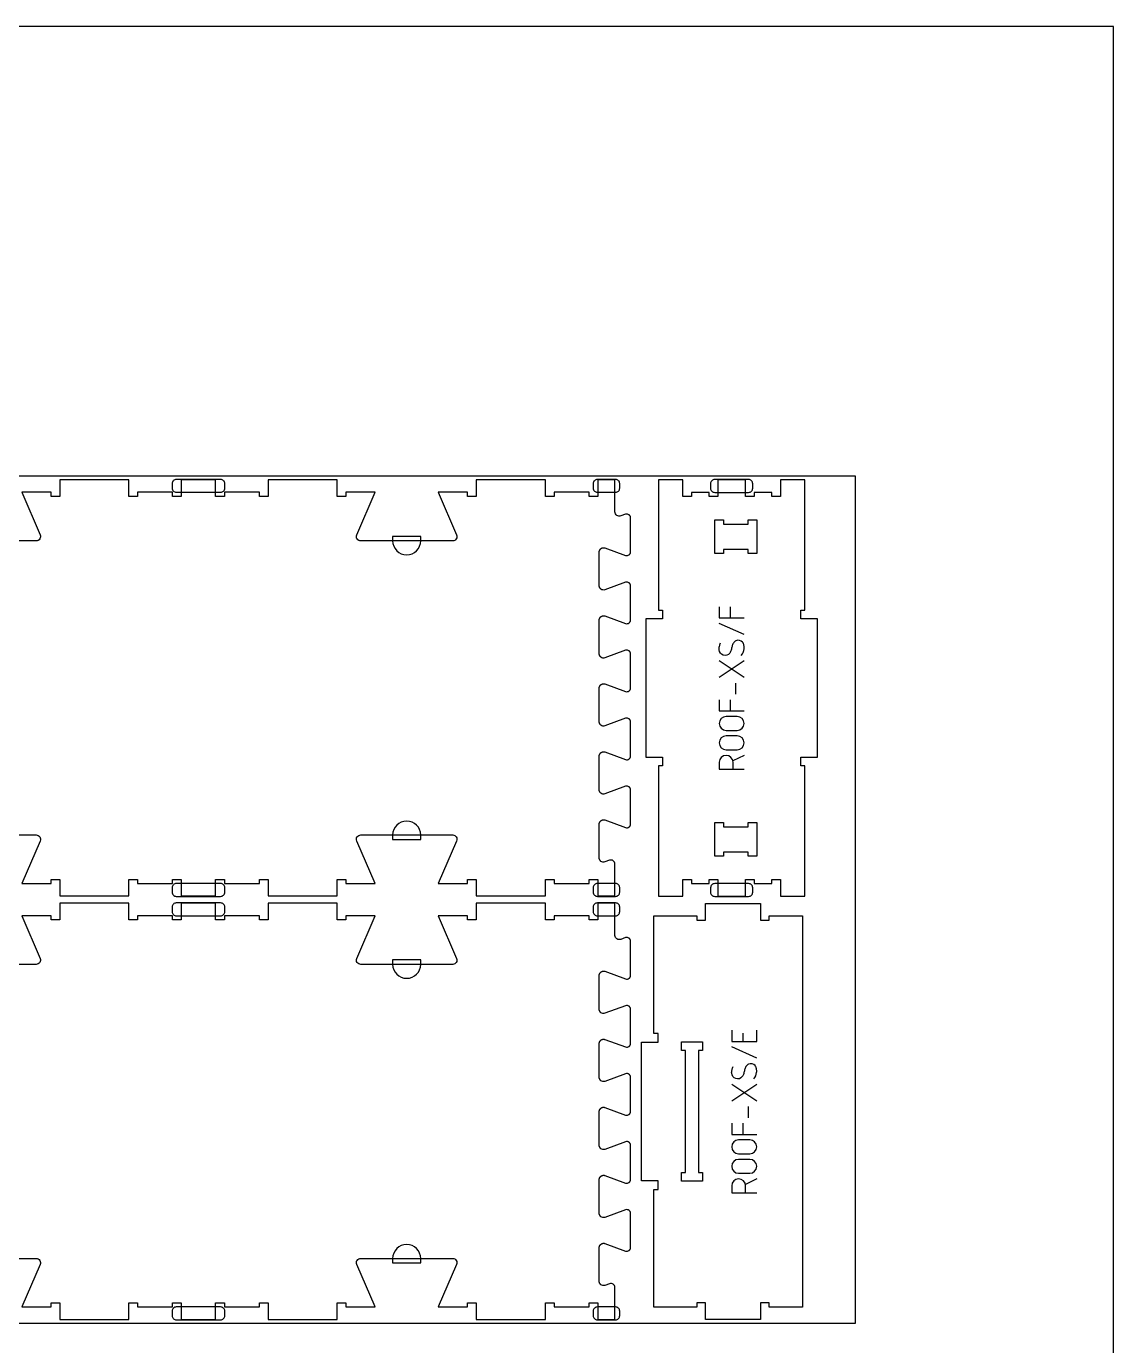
# Model space of a CAD drawing. Extents: x 0 to 12757, y 0 to 30003.
# Drawn here: x 1617 to 3183, y 11963 to 13864 of the extents above; entities that cross this region are included whole.
import ezdxf

# ---------------------------------------------------------------- set-up
doc = ezdxf.new("R2010")
doc.units = 0
for name, color, linetype in [('0_SHEET_SPRUCEPLY_2440X122', 1, 'CONTINUOUS'), ('1_ANYTOOL_1MMDEEP_LABELS_S', 2, 'CONTINUOUS'), ('3_ANYTOOL_CUTTHROUGH_INSID', 4, 'CONTINUOUS'), ('4_ANYTOOL_CUTTHROUGH_OUTSI', 5, 'CONTINUOUS'), ('5_ANYTOOL_HALF_MILL_9MM_IN', 70, 'CONTINUOUS'), ('DONOTCUT', 7, 'CONTINUOUS')]:
    doc.layers.add(name, color=color, linetype=linetype)

msp = doc.modelspace()

# ---------------------------------------------------------------- linework, layer by layer
at = {"layer": '0_SHEET_SPRUCEPLY_2440X122'}
msp.add_lwpolyline([(371.7, 13215.6), (371.7, 11995.6), (2811.7, 11995.6), (2811.7, 13215.6)], close=True, dxfattribs=at)
at = {"layer": '1_ANYTOOL_1MMDEEP_LABELS_S', "color": 2}
for points in [[(2615, 13027.5), (2615, 13011.5), (2651, 13011.5)], [(2631, 13027.5), (2631, 13011.5)], [(2651, 12987.5), (2615, 13003.5)], [(2651, 12925.5), (2615, 12949.5)], [(2651, 12949.5), (2615, 12925.5)], [(2639, 12901.5), (2639, 12917.5)], [(2615, 12893.5), (2615, 12877.5), (2651, 12877.5)], [(2631, 12893.5), (2631, 12877.5)], [(2651, 12813.5), (2634.8, 12805.4)], [(2633.1, 12417.5), (2633.1, 12401.5), (2669.1, 12401.5), (2669.1, 12417.5)], [(2649.1, 12413.5), (2649.1, 12401.5)], [(2669.1, 12377.5), (2633.1, 12393.5)], [(2669.1, 12339.5), (2633.1, 12315.5)], [(2669.1, 12315.5), (2633.1, 12339.5)], [(2657.1, 12291.5), (2657.1, 12307.5)], [(2633.1, 12283.5), (2633.1, 12267.5), (2669.1, 12267.5)], [(2649.1, 12283.5), (2649.1, 12267.5)], [(2669.1, 12203.5), (2652.9, 12195.4)]]:
    msp.add_lwpolyline(points, dxfattribs=at)
for points in [[(2647, 12957.5, 0.136555), (2650.9, 12966.8, 0.071716), (2650.8, 12971.9, 0.133522), (2648.7, 12976.5, 0.344001), (2639.3, 12978.6, 0.153745), (2635.5, 12975.1, 0.071568), (2633.7, 12970.4, -0.00912), (2632.4, 12965.2, -0.090615), (2630.2, 12960.7, -0.340346), (2620.9, 12957.9, -0.284273), (2615, 12965.6, -0.092596), (2615.5, 12970.6, -0.017533), (2617, 12975.5)], [(2635, 12793.5), (2635, 12803.5, 1), (2615, 12803.5), (2615, 12793.5), (2651, 12793.5)], [(2665.1, 12347.5, 0.136555), (2669, 12356.8, 0.071716), (2668.9, 12361.9, 0.133522), (2666.8, 12366.5, 0.344001), (2657.4, 12368.6, 0.153745), (2653.6, 12365.1, 0.071568), (2651.8, 12360.4, -0.00912), (2650.5, 12355.2, -0.090615), (2648.3, 12350.7, -0.340346), (2639, 12347.9, -0.284273), (2633.1, 12355.6, -0.092596), (2633.6, 12360.6, -0.017533), (2635.1, 12365.5)], [(2653.1, 12183.5), (2653.1, 12193.5, 1), (2633.1, 12193.5), (2633.1, 12183.5), (2669.1, 12183.5)]]:
    msp.add_lwpolyline(points, format="xyb", dxfattribs=at)
for points in [[(2641, 12849.5, 1), (2641, 12869.5), (2625, 12869.5, 1), (2625, 12849.5)], [(2641, 12821.5, 1), (2641, 12841.5), (2625, 12841.5, 1), (2625, 12821.5)], [(2659.1, 12239.5, 1), (2659.1, 12259.5), (2643.1, 12259.5, 1), (2643.1, 12239.5)], [(2659.1, 12211.5, 1), (2659.1, 12231.5), (2643.1, 12231.5, 1), (2643.1, 12211.5)]]:
    msp.add_lwpolyline(points, format="xyb", close=True, dxfattribs=at)
at = {"layer": '3_ANYTOOL_CUTTHROUGH_INSID', "color": 4}
for points in [[(2656.8, 13152.6), (2669.3, 13152.6), (2669.3, 13104.1), (2656.8, 13104.1), (2656.8, 13110.1), (2621.3, 13110.1), (2621.3, 13104.1), (2608.8, 13104.1), (2608.8, 13152.6), (2621.3, 13152.6), (2621.3, 13146.6), (2656.8, 13146.6)], [(2656.8, 12674.1), (2621.3, 12674.1), (2621.3, 12668.1), (2608.8, 12668.1), (2608.8, 12716.6), (2621.3, 12716.6), (2621.3, 12710.6), (2656.8, 12710.6), (2656.8, 12716.6), (2669.3, 12716.6), (2669.3, 12668.1), (2656.8, 12668.1)], [(2560.6, 12200.5), (2560.6, 12212.8), (2566.6, 12212.8), (2566.6, 12388.3), (2560.6, 12388.3), (2560.6, 12400.8), (2591.1, 12400.8), (2591.1, 12388.3), (2585.1, 12388.3), (2585.1, 12212.8), (2591.1, 12212.8), (2591.1, 12200.3), (2560.6, 12200.3)]]:
    msp.add_lwpolyline(points, close=True, dxfattribs=at)
at = {"layer": '4_ANYTOOL_CUTTHROUGH_OUTSI', "color": 5}
for points in [[(1498.6, 12698.9), (1631, 12698.9, -0.539734), (1636.7, 12690.1), (1610.2, 12628.9), (1652.5, 12628.9), (1652.5, 12634.9), (1665, 12634.9), (1665, 12610.9), (1715.1, 12610.9), (1764.6, 12610.9), (1764.6, 12634.9), (1777.1, 12634.9), (1777.1, 12628.9), (1827.6, 12628.9), (1827.6, 12634.9), (1840.1, 12634.9), (1840.1, 12610.9), (1889.6, 12610.9), (1889.6, 12634.9), (1902.1, 12634.9), (1902.1, 12628.9), (1952.6, 12628.9), (1952.6, 12634.9), (1965.1, 12634.9), (1965.1, 12610.9), (2015.1, 12610.9), (2064.6, 12610.9), (2064.6, 12634.9), (2077.1, 12634.9), (2077.1, 12628.9), (2119.5, 12628.9), (2092.9, 12690.1), (2092.9, 12690.1, -0.539734), (2098.7, 12698.9), (2231.1, 12698.9, -0.539734), (2236.8, 12690.1), (2210.3, 12628.9), (2252.6, 12628.9), (2252.6, 12634.9), (2265.1, 12634.9), (2265.1, 12610.9), (2315.2, 12610.9), (2364.9, 12610.9), (2364.9, 12634.9), (2377.4, 12634.9), (2377.4, 12628.9), (2427.9, 12628.9), (2427.9, 12634.9), (2440.4, 12634.9), (2440.4, 12610.9), (2464.9, 12610.9), (2464.9, 12657), (2464.9, 12657, 0.522087), (2457.2, 12662.4), (2450.4, 12659.9), (2450.4, 12659.9), (2450.4, 12659.9, -0.237079), (2444.8, 12660.8), (2444.7, 12661), (2444.6, 12661.1), (2444.4, 12661.2), (2444.3, 12661.3), (2444.2, 12661.4), (2444, 12661.6), (2443.9, 12661.7), (2443.8, 12661.8), (2443.7, 12662), (2443.6, 12662.1), (2443.5, 12662.3), (2443.4, 12662.4), (2443.3, 12662.6), (2443.2, 12662.7), (2443.1, 12662.9), (2443, 12663.1), (2442.9, 12663.2), (2442.8, 12663.4), (2442.8, 12663.6), (2442.7, 12663.7), (2442.6, 12663.9), (2442.6, 12664.1), (2442.5, 12664.3), (2442.5, 12664.4), (2442.4, 12664.6), (2442.4, 12664.8), (2442.4, 12665), (2442.4, 12665.2), (2442.3, 12665.3), (2442.3, 12665.5), (2442.3, 12665.7), (2442.3, 12665.9), (2442.3, 12714.4), (2442.3, 12714.5), (2442.3, 12714.7), (2442.3, 12714.9), (2442.4, 12715.1), (2442.4, 12715.3), (2442.4, 12715.4), (2442.4, 12715.6), (2442.5, 12715.8), (2442.5, 12716), (2442.6, 12716.1), (2442.6, 12716.3), (2442.7, 12716.5), (2442.8, 12716.7), (2442.8, 12716.8), (2442.9, 12717), (2443, 12717.2), (2443.1, 12717.3), (2443.2, 12717.5), (2443.3, 12717.7), (2443.4, 12717.8), (2443.5, 12718), (2443.6, 12718.1), (2443.7, 12718.3), (2443.8, 12718.4), (2443.9, 12718.5), (2444, 12718.7), (2444.2, 12718.8), (2444.3, 12718.9), (2444.4, 12719), (2444.6, 12719.2), (2444.7, 12719.3), (2444.8, 12719.4), (2445, 12719.5), (2445.1, 12719.6), (2445.3, 12719.7), (2445.4, 12719.8), (2445.6, 12719.9), (2445.7, 12719.9), (2445.9, 12720), (2446.1, 12720.1), (2446.2, 12720.2), (2446.4, 12720.2), (2446.6, 12720.3), (2446.8, 12720.4), (2446.9, 12720.4), (2447.1, 12720.5), (2447.3, 12720.5), (2447.5, 12720.5), (2447.7, 12720.6), (2447.9, 12720.6), (2448, 12720.6), (2448.2, 12720.6), (2448.4, 12720.6), (2448.6, 12720.6), (2448.8, 12720.6), (2449, 12720.6), (2449.1, 12720.6), (2449.3, 12720.6), (2449.5, 12720.6), (2449.7, 12720.5), (2449.9, 12720.5), (2450, 12720.4), (2450.2, 12720.4), (2450.4, 12720.4), (2450.4, 12720.4), (2450.4, 12720.4), (2480.1, 12709.4), (2480.1, 12709.4, 0.236725), (2485.2, 12710.3), (2485.4, 12710.3), (2485.5, 12710.5), (2485.6, 12710.6), (2485.7, 12710.7), (2485.8, 12710.8), (2486, 12710.9), (2486.1, 12711), (2486.2, 12711.2), (2486.3, 12711.3), (2486.4, 12711.4), (2486.5, 12711.6), (2486.6, 12711.7), (2486.7, 12711.8), (2486.8, 12712), (2486.9, 12712.1), (2486.9, 12712.3), (2487, 12712.4), (2487.1, 12712.6), (2487.1, 12712.7), (2487.2, 12712.9), (2487.3, 12713.1), (2487.3, 12713.2), (2487.4, 12713.4), (2487.4, 12713.6), (2487.4, 12713.7), (2487.5, 12713.9), (2487.5, 12714), (2487.5, 12714.2), (2487.5, 12714.4), (2487.5, 12714.5), (2487.5, 12714.7), (2487.5, 12714.9), (2487.5, 12763.4), (2487.5, 12763.5), (2487.5, 12763.7), (2487.5, 12763.9), (2487.5, 12764), (2487.5, 12764.2), (2487.5, 12764.4), (2487.4, 12764.5), (2487.4, 12764.7), (2487.4, 12764.8), (2487.3, 12765), (2487.3, 12765.2), (2487.2, 12765.3), (2487.1, 12765.5), (2487.1, 12765.6), (2487, 12765.8), (2486.9, 12766), (2486.9, 12766.1), (2486.8, 12766.3), (2486.7, 12766.4), (2486.6, 12766.5), (2486.5, 12766.7), (2486.4, 12766.8), (2486.3, 12767), (2486.2, 12767.1), (2486.1, 12767.2), (2486, 12767.3), (2485.8, 12767.4), (2485.7, 12767.6), (2485.6, 12767.7), (2485.5, 12767.8), (2485.4, 12767.9), (2485.2, 12768, 0.236725), (2480.1, 12768.9), (2450.4, 12757.9), (2450.4, 12757.9), (2450.4, 12757.9, -0.237079), (2444.8, 12758.8), (2444.7, 12759), (2444.6, 12759.1), (2444.4, 12759.2), (2444.3, 12759.3), (2444.2, 12759.4), (2444, 12759.6), (2443.9, 12759.7), (2443.8, 12759.8), (2443.7, 12760), (2443.6, 12760.1), (2443.5, 12760.3), (2443.4, 12760.4), (2443.3, 12760.6), (2443.2, 12760.7), (2443.1, 12760.9), (2443, 12761.1), (2442.9, 12761.2), (2442.8, 12761.4), (2442.8, 12761.6), (2442.7, 12761.7), (2442.6, 12761.9), (2442.6, 12762.1), (2442.5, 12762.3), (2442.5, 12762.4), (2442.4, 12762.6), (2442.4, 12762.8), (2442.4, 12763), (2442.4, 12763.2), (2442.3, 12763.3), (2442.3, 12763.5), (2442.3, 12763.7), (2442.3, 12763.9), (2442.3, 12812.4), (2442.3, 12812.5), (2442.3, 12812.7), (2442.3, 12812.9), (2442.4, 12813.1), (2442.4, 12813.3), (2442.4, 12813.4), (2442.4, 12813.6), (2442.5, 12813.8), (2442.5, 12814), (2442.6, 12814.1), (2442.6, 12814.3), (2442.7, 12814.5), (2442.8, 12814.7), (2442.8, 12814.8), (2442.9, 12815), (2443, 12815.2), (2443.1, 12815.3), (2443.2, 12815.5), (2443.3, 12815.7), (2443.4, 12815.8), (2443.5, 12816), (2443.6, 12816.1), (2443.7, 12816.3), (2443.8, 12816.4), (2443.9, 12816.5), (2444, 12816.7), (2444.2, 12816.8), (2444.3, 12816.9), (2444.4, 12817), (2444.6, 12817.2), (2444.7, 12817.3), (2444.8, 12817.4), (2445, 12817.5), (2445.1, 12817.6), (2445.3, 12817.7), (2445.4, 12817.8), (2445.6, 12817.9), (2445.7, 12817.9), (2445.9, 12818), (2446.1, 12818.1), (2446.2, 12818.2), (2446.4, 12818.2), (2446.6, 12818.3), (2446.8, 12818.4), (2446.9, 12818.4), (2447.1, 12818.5), (2447.3, 12818.5), (2447.5, 12818.5), (2447.7, 12818.6), (2447.9, 12818.6), (2448, 12818.6), (2448.2, 12818.6), (2448.4, 12818.6), (2448.6, 12818.6), (2448.8, 12818.6), (2449, 12818.6), (2449.1, 12818.6), (2449.3, 12818.6), (2449.5, 12818.6), (2449.7, 12818.5), (2449.9, 12818.5), (2450, 12818.4), (2450.2, 12818.4), (2450.4, 12818.4), (2450.4, 12818.4), (2450.4, 12818.4), (2480.1, 12807.4), (2480.1, 12807.4, 0.236725), (2485.2, 12808.3), (2485.4, 12808.3), (2485.5, 12808.5), (2485.6, 12808.6), (2485.7, 12808.7), (2485.8, 12808.8), (2486, 12808.9), (2486.1, 12809), (2486.2, 12809.2), (2486.3, 12809.3), (2486.4, 12809.4), (2486.5, 12809.6), (2486.6, 12809.7), (2486.7, 12809.8), (2486.8, 12810), (2486.9, 12810.1), (2486.9, 12810.3), (2487, 12810.4), (2487.1, 12810.6), (2487.1, 12810.7), (2487.2, 12810.9), (2487.3, 12811.1), (2487.3, 12811.2), (2487.4, 12811.4), (2487.4, 12811.6), (2487.4, 12811.7), (2487.5, 12811.9), (2487.5, 12812), (2487.5, 12812.2), (2487.5, 12812.4), (2487.5, 12812.5), (2487.5, 12812.7), (2487.5, 12812.9), (2487.5, 12861.4), (2487.5, 12861.5), (2487.5, 12861.7), (2487.5, 12861.9), (2487.5, 12862), (2487.5, 12862.2), (2487.5, 12862.4), (2487.4, 12862.5), (2487.4, 12862.7), (2487.4, 12862.8), (2487.3, 12863), (2487.3, 12863.2), (2487.2, 12863.3), (2487.1, 12863.5), (2487.1, 12863.6), (2487, 12863.8), (2486.9, 12864), (2486.9, 12864.1), (2486.8, 12864.3), (2486.7, 12864.4), (2486.6, 12864.5), (2486.5, 12864.7), (2486.4, 12864.8), (2486.3, 12865), (2486.2, 12865.1), (2486.1, 12865.2), (2486, 12865.3), (2485.8, 12865.4), (2485.7, 12865.6), (2485.6, 12865.7), (2485.5, 12865.8), (2485.4, 12865.9), (2485.2, 12866, 0.236725), (2480.1, 12866.9), (2450.4, 12855.9), (2450.4, 12855.9), (2450.4, 12855.9, -0.237079), (2444.8, 12856.8), (2444.7, 12857), (2444.6, 12857.1), (2444.4, 12857.2), (2444.3, 12857.3), (2444.2, 12857.4), (2444, 12857.6), (2443.9, 12857.7), (2443.8, 12857.8), (2443.7, 12858), (2443.6, 12858.1), (2443.5, 12858.3), (2443.4, 12858.4), (2443.3, 12858.6), (2443.2, 12858.7), (2443.1, 12858.9), (2443, 12859.1), (2442.9, 12859.2), (2442.8, 12859.4), (2442.8, 12859.6), (2442.7, 12859.7), (2442.6, 12859.9), (2442.6, 12860.1), (2442.5, 12860.3), (2442.5, 12860.4), (2442.4, 12860.6), (2442.4, 12860.8), (2442.4, 12861), (2442.4, 12861.2), (2442.3, 12861.3), (2442.3, 12861.5), (2442.3, 12861.7), (2442.3, 12861.9), (2442.3, 12910.4), (2442.3, 12910.5), (2442.3, 12910.7), (2442.3, 12910.9), (2442.4, 12911.1), (2442.4, 12911.3), (2442.4, 12911.4), (2442.4, 12911.6), (2442.5, 12911.8), (2442.5, 12912), (2442.6, 12912.1), (2442.6, 12912.3), (2442.7, 12912.5), (2442.8, 12912.7), (2442.8, 12912.8), (2442.9, 12913), (2443, 12913.2), (2443.1, 12913.3), (2443.2, 12913.5), (2443.3, 12913.7), (2443.4, 12913.8), (2443.5, 12914), (2443.6, 12914.1), (2443.7, 12914.3), (2443.8, 12914.4), (2443.9, 12914.5), (2444, 12914.7), (2444.2, 12914.8), (2444.3, 12914.9), (2444.4, 12915), (2444.6, 12915.2), (2444.7, 12915.3), (2444.8, 12915.4), (2445, 12915.5), (2445.1, 12915.6), (2445.3, 12915.7), (2445.4, 12915.8), (2445.6, 12915.9), (2445.7, 12915.9), (2445.9, 12916), (2446.1, 12916.1), (2446.2, 12916.2), (2446.4, 12916.2), (2446.6, 12916.3), (2446.8, 12916.4), (2446.9, 12916.4), (2447.1, 12916.5), (2447.3, 12916.5), (2447.5, 12916.5), (2447.7, 12916.6), (2447.9, 12916.6), (2448, 12916.6), (2448.2, 12916.6), (2448.4, 12916.6), (2448.6, 12916.6), (2448.8, 12916.6), (2449, 12916.6), (2449.1, 12916.6), (2449.3, 12916.6), (2449.5, 12916.6), (2449.7, 12916.5), (2449.9, 12916.5), (2450, 12916.4), (2450.2, 12916.4), (2450.4, 12916.4), (2450.4, 12916.4), (2450.4, 12916.4), (2480.1, 12905.4), (2480.1, 12905.4, 0.236725), (2485.2, 12906.3), (2485.4, 12906.3), (2485.5, 12906.5), (2485.6, 12906.6), (2485.7, 12906.7), (2485.8, 12906.8), (2486, 12906.9), (2486.1, 12907), (2486.2, 12907.2), (2486.3, 12907.3), (2486.4, 12907.4), (2486.5, 12907.6), (2486.6, 12907.7), (2486.7, 12907.8), (2486.8, 12908), (2486.9, 12908.1), (2486.9, 12908.3), (2487, 12908.4), (2487.1, 12908.6), (2487.1, 12908.7), (2487.2, 12908.9), (2487.3, 12909.1), (2487.3, 12909.2), (2487.4, 12909.4), (2487.4, 12909.6), (2487.4, 12909.7), (2487.5, 12909.9), (2487.5, 12910), (2487.5, 12910.2), (2487.5, 12910.4), (2487.5, 12910.5), (2487.5, 12910.7), (2487.5, 12910.9), (2487.5, 12959.4), (2487.5, 12959.5), (2487.5, 12959.7), (2487.5, 12959.9), (2487.5, 12960), (2487.5, 12960.2), (2487.5, 12960.4), (2487.4, 12960.5), (2487.4, 12960.7), (2487.4, 12960.8), (2487.3, 12961), (2487.3, 12961.2), (2487.2, 12961.3), (2487.1, 12961.5), (2487.1, 12961.6), (2487, 12961.8), (2486.9, 12962), (2486.9, 12962.1), (2486.8, 12962.3), (2486.7, 12962.4), (2486.6, 12962.5), (2486.5, 12962.7), (2486.4, 12962.8), (2486.3, 12963), (2486.2, 12963.1), (2486.1, 12963.2), (2486, 12963.3), (2485.8, 12963.4), (2485.7, 12963.6), (2485.6, 12963.7), (2485.5, 12963.8), (2485.4, 12963.9), (2485.2, 12964, 0.236725), (2480.1, 12964.9), (2450.4, 12953.9), (2450.4, 12953.9), (2450.4, 12953.9, -0.237079), (2444.8, 12954.8), (2444.7, 12955), (2444.6, 12955.1), (2444.4, 12955.2), (2444.3, 12955.3), (2444.2, 12955.4), (2444, 12955.6), (2443.9, 12955.7), (2443.8, 12955.8), (2443.7, 12956), (2443.6, 12956.1), (2443.5, 12956.3), (2443.4, 12956.4), (2443.3, 12956.6), (2443.2, 12956.7), (2443.1, 12956.9), (2443, 12957.1), (2442.9, 12957.2), (2442.8, 12957.4), (2442.8, 12957.6), (2442.7, 12957.7), (2442.6, 12957.9), (2442.6, 12958.1), (2442.5, 12958.3), (2442.5, 12958.4), (2442.4, 12958.6), (2442.4, 12958.8), (2442.4, 12959), (2442.4, 12959.2), (2442.3, 12959.3), (2442.3, 12959.5), (2442.3, 12959.7), (2442.3, 12959.9), (2442.3, 13008.4), (2442.3, 13008.5), (2442.3, 13008.7), (2442.3, 13008.9), (2442.4, 13009.1), (2442.4, 13009.3), (2442.4, 13009.4), (2442.4, 13009.6), (2442.5, 13009.8), (2442.5, 13010), (2442.6, 13010.1), (2442.6, 13010.3), (2442.7, 13010.5), (2442.8, 13010.7), (2442.8, 13010.8), (2442.9, 13011), (2443, 13011.2), (2443.1, 13011.3), (2443.2, 13011.5), (2443.3, 13011.7), (2443.4, 13011.8), (2443.5, 13012), (2443.6, 13012.1), (2443.7, 13012.3), (2443.8, 13012.4), (2443.9, 13012.5), (2444, 13012.7), (2444.2, 13012.8), (2444.3, 13012.9), (2444.4, 13013), (2444.6, 13013.2), (2444.7, 13013.3), (2444.8, 13013.4), (2445, 13013.5), (2445.1, 13013.6), (2445.3, 13013.7), (2445.4, 13013.8), (2445.6, 13013.9), (2445.7, 13013.9), (2445.9, 13014), (2446.1, 13014.1), (2446.2, 13014.2), (2446.4, 13014.2), (2446.6, 13014.3), (2446.8, 13014.4), (2446.9, 13014.4), (2447.1, 13014.5), (2447.3, 13014.5), (2447.5, 13014.5), (2447.7, 13014.6), (2447.9, 13014.6), (2448, 13014.6), (2448.2, 13014.6), (2448.4, 13014.6), (2448.6, 13014.6), (2448.8, 13014.6), (2449, 13014.6), (2449.1, 13014.6), (2449.3, 13014.6), (2449.5, 13014.6), (2449.7, 13014.5), (2449.9, 13014.5), (2450, 13014.4), (2450.2, 13014.4), (2450.4, 13014.4), (2450.4, 13014.4), (2450.4, 13014.4), (2480.1, 13003.4), (2480.1, 13003.4, 0.236725), (2485.2, 13004.3), (2485.4, 13004.3), (2485.5, 13004.5), (2485.6, 13004.6), (2485.7, 13004.7), (2485.8, 13004.8), (2486, 13004.9), (2486.1, 13005), (2486.2, 13005.2), (2486.3, 13005.3), (2486.4, 13005.4), (2486.5, 13005.6), (2486.6, 13005.7), (2486.7, 13005.8), (2486.8, 13006), (2486.9, 13006.1), (2486.9, 13006.3), (2487, 13006.4), (2487.1, 13006.6), (2487.1, 13006.7), (2487.2, 13006.9), (2487.3, 13007.1), (2487.3, 13007.2), (2487.4, 13007.4), (2487.4, 13007.6), (2487.4, 13007.7), (2487.5, 13007.9), (2487.5, 13008), (2487.5, 13008.2), (2487.5, 13008.4), (2487.5, 13008.5), (2487.5, 13008.7), (2487.5, 13008.9), (2487.5, 13057.4), (2487.5, 13057.5), (2487.5, 13057.7), (2487.5, 13057.9), (2487.5, 13058), (2487.5, 13058.2), (2487.5, 13058.4), (2487.4, 13058.5), (2487.4, 13058.7), (2487.4, 13058.8), (2487.3, 13059), (2487.3, 13059.2), (2487.2, 13059.3), (2487.1, 13059.5), (2487.1, 13059.6), (2487, 13059.8), (2486.9, 13060), (2486.9, 13060.1), (2486.8, 13060.3), (2486.7, 13060.4), (2486.6, 13060.5), (2486.5, 13060.7), (2486.4, 13060.8), (2486.3, 13061), (2486.2, 13061.1), (2486.1, 13061.2), (2486, 13061.3), (2485.8, 13061.4), (2485.7, 13061.6), (2485.6, 13061.7), (2485.5, 13061.8), (2485.4, 13061.9), (2485.2, 13062, 0.236725), (2480.1, 13062.9), (2450.4, 13051.9), (2450.4, 13051.9), (2450.4, 13051.9, -0.237079), (2444.8, 13052.8), (2444.7, 13053), (2444.6, 13053.1), (2444.4, 13053.2), (2444.3, 13053.3), (2444.2, 13053.4), (2444, 13053.6), (2443.9, 13053.7), (2443.8, 13053.8), (2443.7, 13054), (2443.6, 13054.1), (2443.5, 13054.3), (2443.4, 13054.4), (2443.3, 13054.6), (2443.2, 13054.7), (2443.1, 13054.9), (2443, 13055.1), (2442.9, 13055.2), (2442.8, 13055.4), (2442.8, 13055.6), (2442.7, 13055.7), (2442.6, 13055.9), (2442.6, 13056.1), (2442.5, 13056.3), (2442.5, 13056.4), (2442.4, 13056.6), (2442.4, 13056.8), (2442.4, 13057), (2442.4, 13057.2), (2442.3, 13057.3), (2442.3, 13057.5), (2442.3, 13057.7), (2442.3, 13057.9), (2442.3, 13106.4), (2442.3, 13106.5), (2442.3, 13106.7), (2442.3, 13106.9), (2442.4, 13107.1), (2442.4, 13107.3), (2442.4, 13107.4), (2442.4, 13107.6), (2442.5, 13107.8), (2442.5, 13108), (2442.6, 13108.1), (2442.6, 13108.3), (2442.7, 13108.5), (2442.8, 13108.7), (2442.8, 13108.8), (2442.9, 13109), (2443, 13109.2), (2443.1, 13109.3), (2443.2, 13109.5), (2443.3, 13109.7), (2443.4, 13109.8), (2443.5, 13110), (2443.6, 13110.1), (2443.7, 13110.3), (2443.8, 13110.4), (2443.9, 13110.5), (2444, 13110.7), (2444.2, 13110.8), (2444.3, 13110.9), (2444.4, 13111), (2444.6, 13111.2), (2444.7, 13111.3), (2444.8, 13111.4), (2445, 13111.5), (2445.1, 13111.6), (2445.3, 13111.7), (2445.4, 13111.8), (2445.6, 13111.9), (2445.7, 13111.9), (2445.9, 13112), (2446.1, 13112.1), (2446.2, 13112.2), (2446.4, 13112.2), (2446.6, 13112.3), (2446.8, 13112.4), (2446.9, 13112.4), (2447.1, 13112.5), (2447.3, 13112.5), (2447.5, 13112.5), (2447.7, 13112.6), (2447.9, 13112.6), (2448, 13112.6), (2448.2, 13112.6), (2448.4, 13112.6), (2448.6, 13112.6), (2448.8, 13112.6), (2449, 13112.6), (2449.1, 13112.6), (2449.3, 13112.6), (2449.5, 13112.6), (2449.7, 13112.5), (2449.9, 13112.5), (2450, 13112.4), (2450.2, 13112.4), (2450.4, 13112.4), (2450.4, 13112.4), (2450.4, 13112.4), (2480.1, 13101.4), (2480.1, 13101.4, 0.236725), (2485.2, 13102.3), (2485.4, 13102.3), (2485.5, 13102.5), (2485.6, 13102.6), (2485.7, 13102.7), (2485.8, 13102.8), (2486, 13102.9), (2486.1, 13103), (2486.2, 13103.2), (2486.3, 13103.3), (2486.4, 13103.4), (2486.5, 13103.6), (2486.6, 13103.7), (2486.7, 13103.8), (2486.8, 13104), (2486.9, 13104.1), (2486.9, 13104.3), (2487, 13104.4), (2487.1, 13104.6), (2487.1, 13104.7), (2487.2, 13104.9), (2487.3, 13105.1), (2487.3, 13105.2), (2487.4, 13105.4), (2487.4, 13105.6), (2487.4, 13105.7), (2487.5, 13105.9), (2487.5, 13106), (2487.5, 13106.2), (2487.5, 13106.4), (2487.5, 13106.5), (2487.5, 13106.7), (2487.5, 13106.9), (2487.5, 13155.4), (2487.5, 13155.5), (2487.5, 13155.7), (2487.5, 13155.9), (2487.5, 13156), (2487.5, 13156.2), (2487.5, 13156.4), (2487.4, 13156.5), (2487.4, 13156.7), (2487.4, 13156.8), (2487.3, 13157), (2487.3, 13157.2), (2487.2, 13157.3), (2487.1, 13157.5), (2487.1, 13157.6), (2487, 13157.8), (2486.9, 13158), (2486.9, 13158.1), (2486.8, 13158.3), (2486.7, 13158.4), (2486.6, 13158.5), (2486.5, 13158.7), (2486.4, 13158.8), (2486.3, 13159), (2486.2, 13159.1), (2486.1, 13159.2), (2486, 13159.3), (2485.8, 13159.4), (2485.7, 13159.6), (2485.6, 13159.7), (2485.5, 13159.8), (2485.4, 13159.9), (2485.2, 13160, 0.236725), (2480.1, 13160.9), (2473.3, 13158.4, -0.522088), (2464.9, 13164.2), (2464.9, 13210.4), (2440.4, 13210.4), (2440.4, 13186.4), (2427.9, 13186.4), (2427.9, 13192.4), (2377.4, 13192.4), (2377.4, 13186.4), (2364.9, 13186.4), (2364.9, 13210.4), (2315.2, 13210.4), (2265.1, 13210.4), (2265.1, 13186.4), (2252.6, 13186.4), (2252.6, 13192.4), (2210.3, 13192.4), (2236.8, 13131.1), (2236.8, 13131.1, -0.539734), (2231.1, 13122.4), (2098.7, 13122.4, -0.539734), (2092.9, 13131.1), (2119.5, 13192.4), (2077.1, 13192.4), (2077.1, 13186.4), (2064.6, 13186.4), (2064.6, 13210.4), (2015.1, 13210.4), (1965.1, 13210.4), (1965.1, 13186.4), (1952.6, 13186.4), (1952.6, 13192.4), (1902.1, 13192.4), (1902.1, 13186.4), (1889.6, 13186.4), (1889.6, 13210.4), (1840.1, 13210.4), (1840.1, 13186.4), (1827.6, 13186.4), (1827.6, 13192.4), (1777.1, 13192.4), (1777.1, 13186.4), (1764.6, 13186.4), (1764.6, 13210.4), (1715.1, 13210.4), (1665, 13210.4), (1665, 13186.4), (1652.5, 13186.4), (1652.5, 13192.4), (1610.2, 13192.4), (1636.7, 13131.1), (1636.7, 13131.1, -0.539734), (1631, 13122.4), (1498.6, 13122.4, -0.539734)], [(1498.6, 12088.9), (1631, 12088.9, -0.539734), (1636.7, 12080.1), (1610.2, 12018.9), (1652.5, 12018.9), (1652.5, 12024.9), (1665, 12024.9), (1665, 12000.9), (1715.1, 12000.9), (1764.6, 12000.9), (1764.6, 12024.9), (1777.1, 12024.9), (1777.1, 12018.9), (1827.6, 12018.9), (1827.6, 12024.9), (1840.1, 12024.9), (1840.1, 12000.9), (1889.6, 12000.9), (1889.6, 12024.9), (1902.1, 12024.9), (1902.1, 12018.9), (1952.6, 12018.9), (1952.6, 12024.9), (1965.1, 12024.9), (1965.1, 12000.9), (2015.1, 12000.9), (2064.6, 12000.9), (2064.6, 12024.9), (2077.1, 12024.9), (2077.1, 12018.9), (2119.5, 12018.9), (2092.9, 12080.1), (2092.9, 12080.1, -0.539734), (2098.7, 12088.9), (2231.1, 12088.9, -0.539734), (2236.8, 12080.1), (2210.3, 12018.9), (2252.6, 12018.9), (2252.6, 12024.9), (2265.1, 12024.9), (2265.1, 12000.9), (2315.2, 12000.9), (2364.9, 12000.9), (2364.9, 12024.9), (2377.4, 12024.9), (2377.4, 12018.9), (2427.9, 12018.9), (2427.9, 12024.9), (2440.4, 12024.9), (2440.4, 12000.9), (2464.9, 12000.9), (2464.9, 12047), (2464.9, 12047, 0.522087), (2457.2, 12052.4), (2450.4, 12049.9), (2450.4, 12049.9), (2450.4, 12049.9, -0.237079), (2444.8, 12050.8), (2444.7, 12051), (2444.6, 12051.1), (2444.4, 12051.2), (2444.3, 12051.3), (2444.2, 12051.4), (2444, 12051.6), (2443.9, 12051.7), (2443.8, 12051.8), (2443.7, 12052), (2443.6, 12052.1), (2443.5, 12052.3), (2443.4, 12052.4), (2443.3, 12052.6), (2443.2, 12052.7), (2443.1, 12052.9), (2443, 12053.1), (2442.9, 12053.2), (2442.8, 12053.4), (2442.8, 12053.6), (2442.7, 12053.7), (2442.6, 12053.9), (2442.6, 12054.1), (2442.5, 12054.3), (2442.5, 12054.4), (2442.4, 12054.6), (2442.4, 12054.8), (2442.4, 12055), (2442.4, 12055.2), (2442.3, 12055.3), (2442.3, 12055.5), (2442.3, 12055.7), (2442.3, 12055.9), (2442.3, 12104.4), (2442.3, 12104.5), (2442.3, 12104.7), (2442.3, 12104.9), (2442.4, 12105.1), (2442.4, 12105.3), (2442.4, 12105.4), (2442.4, 12105.6), (2442.5, 12105.8), (2442.5, 12106), (2442.6, 12106.1), (2442.6, 12106.3), (2442.7, 12106.5), (2442.8, 12106.7), (2442.8, 12106.8), (2442.9, 12107), (2443, 12107.2), (2443.1, 12107.3), (2443.2, 12107.5), (2443.3, 12107.7), (2443.4, 12107.8), (2443.5, 12108), (2443.6, 12108.1), (2443.7, 12108.3), (2443.8, 12108.4), (2443.9, 12108.5), (2444, 12108.7), (2444.2, 12108.8), (2444.3, 12108.9), (2444.4, 12109), (2444.6, 12109.2), (2444.7, 12109.3), (2444.8, 12109.4), (2445, 12109.5), (2445.1, 12109.6), (2445.3, 12109.7), (2445.4, 12109.8), (2445.6, 12109.9), (2445.7, 12109.9), (2445.9, 12110), (2446.1, 12110.1), (2446.2, 12110.2), (2446.4, 12110.2), (2446.6, 12110.3), (2446.8, 12110.4), (2446.9, 12110.4), (2447.1, 12110.5), (2447.3, 12110.5), (2447.5, 12110.5), (2447.7, 12110.6), (2447.9, 12110.6), (2448, 12110.6), (2448.2, 12110.6), (2448.4, 12110.6), (2448.6, 12110.6), (2448.8, 12110.6), (2449, 12110.6), (2449.1, 12110.6), (2449.3, 12110.6), (2449.5, 12110.6), (2449.7, 12110.5), (2449.9, 12110.5), (2450, 12110.4), (2450.2, 12110.4), (2450.4, 12110.4), (2450.4, 12110.4), (2480.1, 12099.4), (2480.1, 12099.4, 0.236725), (2485.2, 12100.3), (2485.4, 12100.3), (2485.5, 12100.5), (2485.6, 12100.6), (2485.7, 12100.7), (2485.8, 12100.8), (2486, 12100.9), (2486.1, 12101), (2486.2, 12101.2), (2486.3, 12101.3), (2486.4, 12101.4), (2486.5, 12101.6), (2486.6, 12101.7), (2486.7, 12101.8), (2486.8, 12102), (2486.9, 12102.1), (2486.9, 12102.3), (2487, 12102.4), (2487.1, 12102.6), (2487.1, 12102.7), (2487.2, 12102.9), (2487.3, 12103.1), (2487.3, 12103.2), (2487.4, 12103.4), (2487.4, 12103.6), (2487.4, 12103.7), (2487.5, 12103.9), (2487.5, 12104), (2487.5, 12104.2), (2487.5, 12104.4), (2487.5, 12104.5), (2487.5, 12104.7), (2487.5, 12104.9), (2487.5, 12153.4), (2487.5, 12153.5), (2487.5, 12153.7), (2487.5, 12153.9), (2487.5, 12154), (2487.5, 12154.2), (2487.5, 12154.4), (2487.4, 12154.5), (2487.4, 12154.7), (2487.4, 12154.8), (2487.3, 12155), (2487.3, 12155.2), (2487.2, 12155.3), (2487.1, 12155.5), (2487.1, 12155.6), (2487, 12155.8), (2486.9, 12156), (2486.9, 12156.1), (2486.8, 12156.3), (2486.7, 12156.4), (2486.6, 12156.5), (2486.5, 12156.7), (2486.4, 12156.8), (2486.3, 12157), (2486.2, 12157.1), (2486.1, 12157.2), (2486, 12157.3), (2485.8, 12157.4), (2485.7, 12157.6), (2485.6, 12157.7), (2485.5, 12157.8), (2485.4, 12157.9), (2485.2, 12158, 0.236725), (2480.1, 12158.9), (2450.4, 12147.9), (2450.4, 12147.9), (2450.4, 12147.9, -0.237079), (2444.8, 12148.8), (2444.7, 12149), (2444.6, 12149.1), (2444.4, 12149.2), (2444.3, 12149.3), (2444.2, 12149.4), (2444, 12149.6), (2443.9, 12149.7), (2443.8, 12149.8), (2443.7, 12150), (2443.6, 12150.1), (2443.5, 12150.3), (2443.4, 12150.4), (2443.3, 12150.6), (2443.2, 12150.7), (2443.1, 12150.9), (2443, 12151.1), (2442.9, 12151.2), (2442.8, 12151.4), (2442.8, 12151.6), (2442.7, 12151.7), (2442.6, 12151.9), (2442.6, 12152.1), (2442.5, 12152.3), (2442.5, 12152.4), (2442.4, 12152.6), (2442.4, 12152.8), (2442.4, 12153), (2442.4, 12153.2), (2442.3, 12153.3), (2442.3, 12153.5), (2442.3, 12153.7), (2442.3, 12153.9), (2442.3, 12202.4), (2442.3, 12202.5), (2442.3, 12202.7), (2442.3, 12202.9), (2442.4, 12203.1), (2442.4, 12203.3), (2442.4, 12203.4), (2442.4, 12203.6), (2442.5, 12203.8), (2442.5, 12204), (2442.6, 12204.1), (2442.6, 12204.3), (2442.7, 12204.5), (2442.8, 12204.7), (2442.8, 12204.8), (2442.9, 12205), (2443, 12205.2), (2443.1, 12205.3), (2443.2, 12205.5), (2443.3, 12205.7), (2443.4, 12205.8), (2443.5, 12206), (2443.6, 12206.1), (2443.7, 12206.3), (2443.8, 12206.4), (2443.9, 12206.5), (2444, 12206.7), (2444.2, 12206.8), (2444.3, 12206.9), (2444.4, 12207), (2444.6, 12207.2), (2444.7, 12207.3), (2444.8, 12207.4), (2445, 12207.5), (2445.1, 12207.6), (2445.3, 12207.7), (2445.4, 12207.8), (2445.6, 12207.9), (2445.7, 12207.9), (2445.9, 12208), (2446.1, 12208.1), (2446.2, 12208.2), (2446.4, 12208.2), (2446.6, 12208.3), (2446.8, 12208.4), (2446.9, 12208.4), (2447.1, 12208.5), (2447.3, 12208.5), (2447.5, 12208.5), (2447.7, 12208.6), (2447.9, 12208.6), (2448, 12208.6), (2448.2, 12208.6), (2448.4, 12208.6), (2448.6, 12208.6), (2448.8, 12208.6), (2449, 12208.6), (2449.1, 12208.6), (2449.3, 12208.6), (2449.5, 12208.6), (2449.7, 12208.5), (2449.9, 12208.5), (2450, 12208.4), (2450.2, 12208.4), (2450.4, 12208.4), (2450.4, 12208.4), (2480.1, 12197.4), (2480.1, 12197.4, 0.236725), (2485.2, 12198.3), (2485.4, 12198.3), (2485.5, 12198.5), (2485.6, 12198.6), (2485.7, 12198.7), (2485.8, 12198.8), (2486, 12198.9), (2486.1, 12199), (2486.2, 12199.2), (2486.3, 12199.3), (2486.4, 12199.4), (2486.5, 12199.6), (2486.6, 12199.7), (2486.7, 12199.8), (2486.8, 12200), (2486.9, 12200.1), (2486.9, 12200.3), (2487, 12200.4), (2487.1, 12200.6), (2487.1, 12200.7), (2487.2, 12200.9), (2487.3, 12201.1), (2487.3, 12201.2), (2487.4, 12201.4), (2487.4, 12201.6), (2487.4, 12201.7), (2487.5, 12201.9), (2487.5, 12202), (2487.5, 12202.2), (2487.5, 12202.4), (2487.5, 12202.5), (2487.5, 12202.7), (2487.5, 12202.9), (2487.5, 12251.4), (2487.5, 12251.5), (2487.5, 12251.7), (2487.5, 12251.9), (2487.5, 12252), (2487.5, 12252.2), (2487.5, 12252.4), (2487.4, 12252.5), (2487.4, 12252.7), (2487.4, 12252.8), (2487.3, 12253), (2487.3, 12253.2), (2487.2, 12253.3), (2487.1, 12253.5), (2487.1, 12253.6), (2487, 12253.8), (2486.9, 12254), (2486.9, 12254.1), (2486.8, 12254.3), (2486.7, 12254.4), (2486.6, 12254.5), (2486.5, 12254.7), (2486.4, 12254.8), (2486.3, 12255), (2486.2, 12255.1), (2486.1, 12255.2), (2486, 12255.3), (2485.8, 12255.4), (2485.7, 12255.6), (2485.6, 12255.7), (2485.5, 12255.8), (2485.4, 12255.9), (2485.2, 12256, 0.236725), (2480.1, 12256.9), (2450.4, 12245.9), (2450.4, 12245.9), (2450.4, 12245.9, -0.237079), (2444.8, 12246.8), (2444.7, 12247), (2444.6, 12247.1), (2444.4, 12247.2), (2444.3, 12247.3), (2444.2, 12247.4), (2444, 12247.6), (2443.9, 12247.7), (2443.8, 12247.8), (2443.7, 12248), (2443.6, 12248.1), (2443.5, 12248.3), (2443.4, 12248.4), (2443.3, 12248.6), (2443.2, 12248.7), (2443.1, 12248.9), (2443, 12249.1), (2442.9, 12249.2), (2442.8, 12249.4), (2442.8, 12249.6), (2442.7, 12249.7), (2442.6, 12249.9), (2442.6, 12250.1), (2442.5, 12250.3), (2442.5, 12250.4), (2442.4, 12250.6), (2442.4, 12250.8), (2442.4, 12251), (2442.4, 12251.2), (2442.3, 12251.3), (2442.3, 12251.5), (2442.3, 12251.7), (2442.3, 12251.9), (2442.3, 12300.4), (2442.3, 12300.5), (2442.3, 12300.7), (2442.3, 12300.9), (2442.4, 12301.1), (2442.4, 12301.3), (2442.4, 12301.4), (2442.4, 12301.6), (2442.5, 12301.8), (2442.5, 12302), (2442.6, 12302.1), (2442.6, 12302.3), (2442.7, 12302.5), (2442.8, 12302.7), (2442.8, 12302.8), (2442.9, 12303), (2443, 12303.2), (2443.1, 12303.3), (2443.2, 12303.5), (2443.3, 12303.7), (2443.4, 12303.8), (2443.5, 12304), (2443.6, 12304.1), (2443.7, 12304.3), (2443.8, 12304.4), (2443.9, 12304.5), (2444, 12304.7), (2444.2, 12304.8), (2444.3, 12304.9), (2444.4, 12305), (2444.6, 12305.2), (2444.7, 12305.3), (2444.8, 12305.4), (2445, 12305.5), (2445.1, 12305.6), (2445.3, 12305.7), (2445.4, 12305.8), (2445.6, 12305.9), (2445.7, 12305.9), (2445.9, 12306), (2446.1, 12306.1), (2446.2, 12306.2), (2446.4, 12306.2), (2446.6, 12306.3), (2446.8, 12306.4), (2446.9, 12306.4), (2447.1, 12306.5), (2447.3, 12306.5), (2447.5, 12306.5), (2447.7, 12306.6), (2447.9, 12306.6), (2448, 12306.6), (2448.2, 12306.6), (2448.4, 12306.6), (2448.6, 12306.6), (2448.8, 12306.6), (2449, 12306.6), (2449.1, 12306.6), (2449.3, 12306.6), (2449.5, 12306.6), (2449.7, 12306.5), (2449.9, 12306.5), (2450, 12306.4), (2450.2, 12306.4), (2450.4, 12306.4), (2450.4, 12306.4), (2450.4, 12306.4), (2480.1, 12295.4), (2480.1, 12295.4, 0.236725), (2485.2, 12296.3), (2485.4, 12296.3), (2485.5, 12296.5), (2485.6, 12296.6), (2485.7, 12296.7), (2485.8, 12296.8), (2486, 12296.9), (2486.1, 12297), (2486.2, 12297.2), (2486.3, 12297.3), (2486.4, 12297.4), (2486.5, 12297.6), (2486.6, 12297.7), (2486.7, 12297.8), (2486.8, 12298), (2486.9, 12298.1), (2486.9, 12298.3), (2487, 12298.4), (2487.1, 12298.6), (2487.1, 12298.7), (2487.2, 12298.9), (2487.3, 12299.1), (2487.3, 12299.2), (2487.4, 12299.4), (2487.4, 12299.6), (2487.4, 12299.7), (2487.5, 12299.9), (2487.5, 12300), (2487.5, 12300.2), (2487.5, 12300.4), (2487.5, 12300.5), (2487.5, 12300.7), (2487.5, 12300.9), (2487.5, 12349.4), (2487.5, 12349.5), (2487.5, 12349.7), (2487.5, 12349.9), (2487.5, 12350), (2487.5, 12350.2), (2487.5, 12350.4), (2487.4, 12350.5), (2487.4, 12350.7), (2487.4, 12350.8), (2487.3, 12351), (2487.3, 12351.2), (2487.2, 12351.3), (2487.1, 12351.5), (2487.1, 12351.6), (2487, 12351.8), (2486.9, 12352), (2486.9, 12352.1), (2486.8, 12352.3), (2486.7, 12352.4), (2486.6, 12352.5), (2486.5, 12352.7), (2486.4, 12352.8), (2486.3, 12353), (2486.2, 12353.1), (2486.1, 12353.2), (2486, 12353.3), (2485.8, 12353.4), (2485.7, 12353.6), (2485.6, 12353.7), (2485.5, 12353.8), (2485.4, 12353.9), (2485.2, 12354, 0.236725), (2480.1, 12354.9), (2450.4, 12343.9), (2450.4, 12343.9), (2450.4, 12343.9, -0.237079), (2444.8, 12344.8), (2444.7, 12345), (2444.6, 12345.1), (2444.4, 12345.2), (2444.3, 12345.3), (2444.2, 12345.4), (2444, 12345.6), (2443.9, 12345.7), (2443.8, 12345.8), (2443.7, 12346), (2443.6, 12346.1), (2443.5, 12346.3), (2443.4, 12346.4), (2443.3, 12346.6), (2443.2, 12346.7), (2443.1, 12346.9), (2443, 12347.1), (2442.9, 12347.2), (2442.8, 12347.4), (2442.8, 12347.6), (2442.7, 12347.7), (2442.6, 12347.9), (2442.6, 12348.1), (2442.5, 12348.3), (2442.5, 12348.4), (2442.4, 12348.6), (2442.4, 12348.8), (2442.4, 12349), (2442.4, 12349.2), (2442.3, 12349.3), (2442.3, 12349.5), (2442.3, 12349.7), (2442.3, 12349.9), (2442.3, 12398.4), (2442.3, 12398.5), (2442.3, 12398.7), (2442.3, 12398.9), (2442.4, 12399.1), (2442.4, 12399.3), (2442.4, 12399.4), (2442.4, 12399.6), (2442.5, 12399.8), (2442.5, 12400), (2442.6, 12400.1), (2442.6, 12400.3), (2442.7, 12400.5), (2442.8, 12400.7), (2442.8, 12400.8), (2442.9, 12401), (2443, 12401.2), (2443.1, 12401.3), (2443.2, 12401.5), (2443.3, 12401.7), (2443.4, 12401.8), (2443.5, 12402), (2443.6, 12402.1), (2443.7, 12402.3), (2443.8, 12402.4), (2443.9, 12402.5), (2444, 12402.7), (2444.2, 12402.8), (2444.3, 12402.9), (2444.4, 12403), (2444.6, 12403.2), (2444.7, 12403.3), (2444.8, 12403.4), (2445, 12403.5), (2445.1, 12403.6), (2445.3, 12403.7), (2445.4, 12403.8), (2445.6, 12403.9), (2445.7, 12403.9), (2445.9, 12404), (2446.1, 12404.1), (2446.2, 12404.2), (2446.4, 12404.2), (2446.6, 12404.3), (2446.8, 12404.4), (2446.9, 12404.4), (2447.1, 12404.5), (2447.3, 12404.5), (2447.5, 12404.5), (2447.7, 12404.6), (2447.9, 12404.6), (2448, 12404.6), (2448.2, 12404.6), (2448.4, 12404.6), (2448.6, 12404.6), (2448.8, 12404.6), (2449, 12404.6), (2449.1, 12404.6), (2449.3, 12404.6), (2449.5, 12404.6), (2449.7, 12404.5), (2449.9, 12404.5), (2450, 12404.4), (2450.2, 12404.4), (2450.4, 12404.4), (2450.4, 12404.4), (2480.1, 12393.4), (2480.1, 12393.4, 0.236725), (2485.2, 12394.3), (2485.4, 12394.3), (2485.5, 12394.5), (2485.6, 12394.6), (2485.7, 12394.7), (2485.8, 12394.8), (2486, 12394.9), (2486.1, 12395), (2486.2, 12395.2), (2486.3, 12395.3), (2486.4, 12395.4), (2486.5, 12395.6), (2486.6, 12395.7), (2486.7, 12395.8), (2486.8, 12396), (2486.9, 12396.1), (2486.9, 12396.3), (2487, 12396.4), (2487.1, 12396.6), (2487.1, 12396.7), (2487.2, 12396.9), (2487.3, 12397.1), (2487.3, 12397.2), (2487.4, 12397.4), (2487.4, 12397.6), (2487.4, 12397.7), (2487.5, 12397.9), (2487.5, 12398), (2487.5, 12398.2), (2487.5, 12398.4), (2487.5, 12398.5), (2487.5, 12398.7), (2487.5, 12398.9), (2487.5, 12447.4), (2487.5, 12447.5), (2487.5, 12447.7), (2487.5, 12447.9), (2487.5, 12448), (2487.5, 12448.2), (2487.5, 12448.4), (2487.4, 12448.5), (2487.4, 12448.7), (2487.4, 12448.8), (2487.3, 12449), (2487.3, 12449.2), (2487.2, 12449.3), (2487.1, 12449.5), (2487.1, 12449.6), (2487, 12449.8), (2486.9, 12450), (2486.9, 12450.1), (2486.8, 12450.3), (2486.7, 12450.4), (2486.6, 12450.5), (2486.5, 12450.7), (2486.4, 12450.8), (2486.3, 12451), (2486.2, 12451.1), (2486.1, 12451.2), (2486, 12451.3), (2485.8, 12451.4), (2485.7, 12451.6), (2485.6, 12451.7), (2485.5, 12451.8), (2485.4, 12451.9), (2485.2, 12452, 0.236725), (2480.1, 12452.9), (2450.4, 12441.9), (2450.4, 12441.9), (2450.4, 12441.9, -0.237079), (2444.8, 12442.8), (2444.7, 12443), (2444.6, 12443.1), (2444.4, 12443.2), (2444.3, 12443.3), (2444.2, 12443.4), (2444, 12443.6), (2443.9, 12443.7), (2443.8, 12443.8), (2443.7, 12444), (2443.6, 12444.1), (2443.5, 12444.3), (2443.4, 12444.4), (2443.3, 12444.6), (2443.2, 12444.7), (2443.1, 12444.9), (2443, 12445.1), (2442.9, 12445.2), (2442.8, 12445.4), (2442.8, 12445.6), (2442.7, 12445.7), (2442.6, 12445.9), (2442.6, 12446.1), (2442.5, 12446.3), (2442.5, 12446.4), (2442.4, 12446.6), (2442.4, 12446.8), (2442.4, 12447), (2442.4, 12447.2), (2442.3, 12447.3), (2442.3, 12447.5), (2442.3, 12447.7), (2442.3, 12447.9), (2442.3, 12496.4), (2442.3, 12496.5), (2442.3, 12496.7), (2442.3, 12496.9), (2442.4, 12497.1), (2442.4, 12497.3), (2442.4, 12497.4), (2442.4, 12497.6), (2442.5, 12497.8), (2442.5, 12498), (2442.6, 12498.1), (2442.6, 12498.3), (2442.7, 12498.5), (2442.8, 12498.7), (2442.8, 12498.8), (2442.9, 12499), (2443, 12499.2), (2443.1, 12499.3), (2443.2, 12499.5), (2443.3, 12499.7), (2443.4, 12499.8), (2443.5, 12500), (2443.6, 12500.1), (2443.7, 12500.3), (2443.8, 12500.4), (2443.9, 12500.5), (2444, 12500.7), (2444.2, 12500.8), (2444.3, 12500.9), (2444.4, 12501), (2444.6, 12501.2), (2444.7, 12501.3), (2444.8, 12501.4), (2445, 12501.5), (2445.1, 12501.6), (2445.3, 12501.7), (2445.4, 12501.8), (2445.6, 12501.9), (2445.7, 12501.9), (2445.9, 12502), (2446.1, 12502.1), (2446.2, 12502.2), (2446.4, 12502.2), (2446.6, 12502.3), (2446.8, 12502.4), (2446.9, 12502.4), (2447.1, 12502.5), (2447.3, 12502.5), (2447.5, 12502.5), (2447.7, 12502.6), (2447.9, 12502.6), (2448, 12502.6), (2448.2, 12502.6), (2448.4, 12502.6), (2448.6, 12502.6), (2448.8, 12502.6), (2449, 12502.6), (2449.1, 12502.6), (2449.3, 12502.6), (2449.5, 12502.6), (2449.7, 12502.5), (2449.9, 12502.5), (2450, 12502.4), (2450.2, 12502.4), (2450.4, 12502.4), (2450.4, 12502.4), (2450.4, 12502.4), (2480.1, 12491.4), (2480.1, 12491.4, 0.236725), (2485.2, 12492.3), (2485.4, 12492.3), (2485.5, 12492.5), (2485.6, 12492.6), (2485.7, 12492.7), (2485.8, 12492.8), (2486, 12492.9), (2486.1, 12493), (2486.2, 12493.2), (2486.3, 12493.3), (2486.4, 12493.4), (2486.5, 12493.6), (2486.6, 12493.7), (2486.7, 12493.8), (2486.8, 12494), (2486.9, 12494.1), (2486.9, 12494.3), (2487, 12494.4), (2487.1, 12494.6), (2487.1, 12494.7), (2487.2, 12494.9), (2487.3, 12495.1), (2487.3, 12495.2), (2487.4, 12495.4), (2487.4, 12495.6), (2487.4, 12495.7), (2487.5, 12495.9), (2487.5, 12496), (2487.5, 12496.2), (2487.5, 12496.4), (2487.5, 12496.5), (2487.5, 12496.7), (2487.5, 12496.9), (2487.5, 12545.4), (2487.5, 12545.5), (2487.5, 12545.7), (2487.5, 12545.9), (2487.5, 12546), (2487.5, 12546.2), (2487.5, 12546.4), (2487.4, 12546.5), (2487.4, 12546.7), (2487.4, 12546.8), (2487.3, 12547), (2487.3, 12547.2), (2487.2, 12547.3), (2487.1, 12547.5), (2487.1, 12547.6), (2487, 12547.8), (2486.9, 12548), (2486.9, 12548.1), (2486.8, 12548.3), (2486.7, 12548.4), (2486.6, 12548.5), (2486.5, 12548.7), (2486.4, 12548.8), (2486.3, 12549), (2486.2, 12549.1), (2486.1, 12549.2), (2486, 12549.3), (2485.8, 12549.4), (2485.7, 12549.6), (2485.6, 12549.7), (2485.5, 12549.8), (2485.4, 12549.9), (2485.2, 12550, 0.236725), (2480.1, 12550.9), (2473.3, 12548.4, -0.522088), (2464.9, 12554.2), (2464.9, 12600.4), (2440.4, 12600.4), (2440.4, 12576.4), (2427.9, 12576.4), (2427.9, 12582.4), (2377.4, 12582.4), (2377.4, 12576.4), (2364.9, 12576.4), (2364.9, 12600.4), (2315.2, 12600.4), (2265.1, 12600.4), (2265.1, 12576.4), (2252.6, 12576.4), (2252.6, 12582.4), (2210.3, 12582.4), (2236.8, 12521.1), (2236.8, 12521.1, -0.539734), (2231.1, 12512.4), (2098.7, 12512.4, -0.539734), (2092.9, 12521.1), (2119.5, 12582.4), (2077.1, 12582.4), (2077.1, 12576.4), (2064.6, 12576.4), (2064.6, 12600.4), (2015.1, 12600.4), (1965.1, 12600.4), (1965.1, 12576.4), (1952.6, 12576.4), (1952.6, 12582.4), (1902.1, 12582.4), (1902.1, 12576.4), (1889.6, 12576.4), (1889.6, 12600.4), (1840.1, 12600.4), (1840.1, 12576.4), (1827.6, 12576.4), (1827.6, 12582.4), (1777.1, 12582.4), (1777.1, 12576.4), (1764.6, 12576.4), (1764.6, 12600.4), (1715.1, 12600.4), (1665, 12600.4), (1665, 12576.4), (1652.5, 12576.4), (1652.5, 12582.4), (1610.2, 12582.4), (1636.7, 12521.1), (1636.7, 12521.1, -0.539734), (1631, 12512.4), (1498.6, 12512.4, -0.539734)]]:
    msp.add_lwpolyline(points, format="xyb", dxfattribs=at)
for points in [[(2738.6, 13022.7), (2738.6, 13210.3), (2703.3, 13210.3), (2703.3, 13186.3), (2690.8, 13186.3), (2690.8, 13192.3), (2665.3, 13192.3), (2665.3, 13186.3), (2652.8, 13186.3), (2652.8, 13210.3), (2613.3, 13210.3), (2613.3, 13186.3), (2600.8, 13186.3), (2600.8, 13192.3), (2575.3, 13192.3), (2575.3, 13186.3), (2562.8, 13186.3), (2562.8, 13210.3), (2527.5, 13210.3), (2527.5, 13022.7), (2533.5, 13022.7), (2533.5, 13010.2), (2509.5, 13010.2), (2509.5, 12810.7), (2533.5, 12810.7), (2533.5, 12798.2), (2527.5, 12798.2), (2527.5, 12610.8), (2562.8, 12610.8), (2562.8, 12634.7), (2575.3, 12634.7), (2575.3, 12628.7), (2600.8, 12628.7), (2600.8, 12634.7), (2613.3, 12634.7), (2613.3, 12610.8), (2652.8, 12610.8), (2652.8, 12634.7), (2665.3, 12634.7), (2665.3, 12628.7), (2690.8, 12628.7), (2690.8, 12634.7), (2703.3, 12634.7), (2703.3, 12610.8), (2738.6, 12610.8), (2738.6, 12798.2), (2732.6, 12798.2), (2732.6, 12810.7), (2756.6, 12810.7), (2756.6, 13010.2), (2732.6, 13010.2), (2732.6, 13022.7)], [(2527.1, 12188.3), (2527.1, 12200.8), (2503.1, 12200.8), (2503.1, 12400.3), (2527.1, 12400.3), (2527.1, 12412.8), (2521.1, 12412.8), (2521.1, 12582.3), (2582.7, 12582.3), (2582.7, 12576.3), (2595.2, 12576.3), (2595.2, 12600.3), (2674.7, 12600.3), (2674.7, 12576.3), (2687.2, 12576.3), (2687.2, 12582.3), (2735.2, 12582.3), (2735.2, 12018.8), (2687.2, 12018.8), (2687.2, 12024.8), (2674.7, 12024.8), (2674.7, 12000.8), (2595.2, 12000.8), (2595.2, 12024.8), (2582.7, 12024.8), (2582.7, 12018.8), (2521.1, 12018.8), (2521.1, 12188.3)]]:
    msp.add_lwpolyline(points, close=True, dxfattribs=at)
at = {"layer": '5_ANYTOOL_HALF_MILL_9MM_IN', "color": 3}
for points in [[(1832.9, 13210.9, 0.414214), (1826.9, 13204.9), (1826.9, 13198.4, 0.414214), (1832.9, 13192.4), (1896.7, 13192.4, 0.414214), (1902.7, 13198.4), (1902.7, 13204.9, 0.414214), (1896.7, 13210.9)], [(2439.6, 13210.9, 0.414214), (2433.6, 13204.9), (2433.6, 13198.4, 0.414214), (2439.6, 13192.4), (2465.8, 13192.4, 0.414214), (2471.8, 13198.4), (2471.8, 13204.9, 0.414214), (2465.8, 13210.9)], [(2608.7, 13210.8, 0.414214), (2602.7, 13204.8), (2602.7, 13198.3, 0.414214), (2608.7, 13192.3), (2657.4, 13192.3, 0.414214), (2663.4, 13198.3), (2663.4, 13204.8, 0.414214), (2657.4, 13210.8)], [(2144.6, 13122.6, 1), (2185.1, 13122.6), (2185.1, 13122.9), (2185.1, 13128.9), (2144.6, 13128.9), (2144.6, 13122.9), (2144.6, 13122.6)], [(2185.1, 12698.6, 1), (2144.6, 12698.6), (2144.6, 12698.4), (2144.6, 12692.4), (2185.1, 12692.4), (2185.1, 12698.4), (2185.1, 12698.6)], [(1832.9, 12628.9, 0.414214), (1826.9, 12622.9), (1826.9, 12616.4, 0.414214), (1832.9, 12610.4), (1896.7, 12610.4, 0.414214), (1902.7, 12616.4), (1902.7, 12622.9, 0.414214), (1896.7, 12628.9)], [(2439.6, 12628.9, 0.414214), (2433.6, 12622.9), (2433.6, 12616.4, 0.414214), (2439.6, 12610.4), (2465.8, 12610.4, 0.414214), (2471.8, 12616.4), (2471.8, 12622.9, 0.414214), (2465.8, 12628.9)], [(2608.7, 12628.7, 0.414214), (2602.7, 12622.8), (2602.7, 12616.3, 0.414214), (2608.7, 12610.3), (2657.4, 12610.3, 0.414214), (2663.4, 12616.3), (2663.4, 12622.8, 0.414214), (2657.4, 12628.7)], [(1832.9, 12600.9, 0.414214), (1826.9, 12594.9), (1826.9, 12588.4, 0.414214), (1832.9, 12582.4), (1896.7, 12582.4, 0.414214), (1902.7, 12588.4), (1902.7, 12594.9, 0.414214), (1896.7, 12600.9)], [(2439.6, 12600.9, 0.414214), (2433.6, 12594.9), (2433.6, 12588.4, 0.414214), (2439.6, 12582.4), (2465.8, 12582.4, 0.414214), (2471.8, 12588.4), (2471.8, 12594.9, 0.414214), (2465.8, 12600.9)], [(2144.6, 12512.6, 1), (2185.1, 12512.6), (2185.1, 12512.9), (2185.1, 12518.9), (2144.6, 12518.9), (2144.6, 12512.9), (2144.6, 12512.6)], [(2185.1, 12088.6, 1), (2144.6, 12088.6), (2144.6, 12088.4), (2144.6, 12082.4), (2185.1, 12082.4), (2185.1, 12088.4), (2185.1, 12088.6)], [(1832.9, 12018.9, 0.414214), (1826.9, 12012.9), (1826.9, 12006.4, 0.414214), (1832.9, 12000.4), (1896.7, 12000.4, 0.414214), (1902.7, 12006.4), (1902.7, 12012.9, 0.414214), (1896.7, 12018.9)], [(2439.6, 12018.9, 0.414214), (2433.6, 12012.9), (2433.6, 12006.4, 0.414214), (2439.6, 12000.4), (2465.8, 12000.4, 0.414214), (2471.8, 12006.4), (2471.8, 12012.9, 0.414214), (2465.8, 12018.9)]]:
    msp.add_lwpolyline(points, format="xyb", close=True, dxfattribs=at)
at = {"layer": 'DONOTCUT'}
msp.add_lwpolyline([(0, 0), (3183.4, 0), (3183.4, 13863.5), (0, 13863.5)], close=True, dxfattribs=at)

doc.saveas('drawing.dxf')
